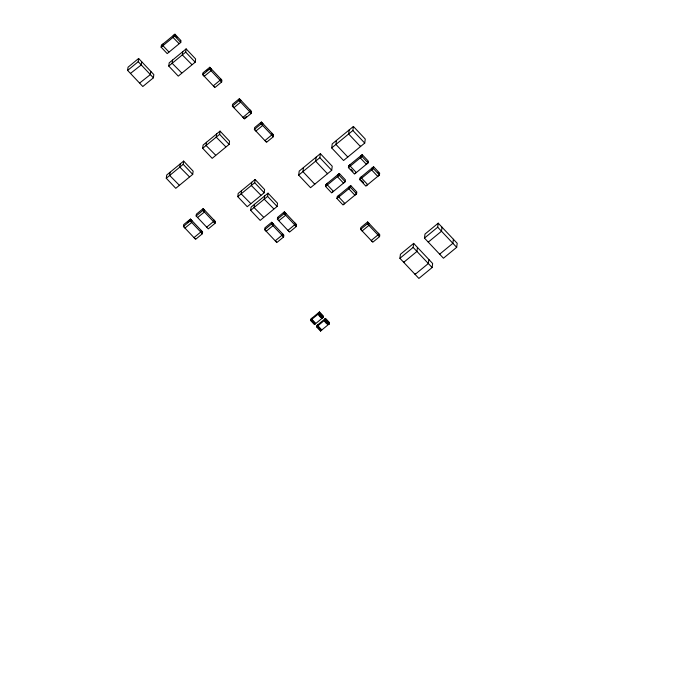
<?xml version="1.0" encoding="UTF-8"?>
<svg xmlns="http://www.w3.org/2000/svg" width="684" height="684" viewBox="0 0 684 684"><rect width="100%" height="100%" fill="white"/><g stroke="black" fill="none" stroke-linecap="round" stroke-linejoin="round"><path stroke-width="1.03" d="M127.626 70.409L128.053 67.186L138.63 58.473L153.823 74.582L153.396 77.805L142.811 86.517L127.626 70.409L138.211 61.697L138.63 58.473M130.712 73.231L141.246 64.92L141.673 61.697M139.827 82.892L150.36 74.582L150.788 71.358M161.125 47.162L161.364 45.349L174.916 34.2L180.986 40.638L180.747 42.451L167.204 53.608L161.125 47.162L174.677 36.013L174.916 34.2M163.057 43.956L161.766 45.204L161.578 46.615L162.843 45.571L168.922 52.01M168.768 66.066L169.196 62.843L186.125 48.906L195.624 58.969L195.197 62.193L178.259 76.129L168.768 66.066L185.706 52.121L186.125 48.906M173.223 35.594L174.463 34.747L177.165 37.611M174.463 34.747L174.275 36.158L172.984 37.406L179.08 43.648M172.582 60.055L172.154 63.279L181.705 72.94M180.354 42.605L180.542 41.194M182.739 51.693L182.32 54.908L191.862 64.578M166.28 178.25L166.708 175.027L183.637 161.091L193.127 171.154L192.708 174.377L175.771 188.314L166.28 178.25L183.218 164.314L183.637 161.091M170.094 172.24L169.666 175.463L179.217 185.125M180.251 163.878L179.824 167.101L189.374 176.763M202.746 74.676L202.986 72.863L209.757 67.288L221.907 80.165L221.667 81.977L214.896 87.552L202.746 74.676L209.518 69.093L209.757 67.288M203.336 73.462L203.148 74.872L204.268 76.283L211.04 70.709L209.928 69.298L210.108 67.887L211.279 68.896M183.44 226.447L183.68 224.634L190.46 219.06L202.609 231.936L202.37 233.748L195.59 239.332L183.44 226.447L190.22 220.872L190.46 219.06M191.973 220.667L190.81 219.658L190.622 221.069L191.734 222.48L184.962 228.054L183.851 226.643M202.686 148.283L203.114 145.059L220.043 131.114L229.542 141.186L229.114 144.41L212.177 158.346L202.686 148.283L219.624 134.338L220.043 131.114M196.146 215.99L196.385 214.178L203.157 208.603L215.306 221.488L215.067 223.3L208.295 228.875L196.146 215.99L202.917 210.415L203.157 208.603M206.5 142.272L206.072 145.495L215.622 155.157M197.693 217.401L204.439 212.023L203.328 210.612L203.507 209.201L204.678 210.21M220.385 78.557L221.505 79.968L221.317 81.379L220.18 80.165L213.399 85.748L214.545 86.954M201.087 230.328L202.199 231.739L202.011 233.15L200.874 231.944L194.102 237.519L195.239 238.725M216.657 133.91L216.238 137.125L225.78 146.786M206.799 227.062L213.579 221.488L214.716 222.693L214.904 221.283L213.784 219.872M232.363 106.08L232.603 104.267L239.374 98.693L251.524 111.569L251.284 113.382L244.513 118.956L232.363 106.08L239.135 100.497L239.374 98.693M240.888 100.3L239.725 99.291L239.537 100.702L240.657 102.113L233.877 107.687L232.765 106.276M237.767 196.641L238.194 193.418L255.123 179.482L264.623 189.545L264.195 192.768L247.257 206.705L237.767 196.641L254.704 182.705L255.123 179.482M250.002 109.962L251.113 111.372L250.934 112.783L249.788 111.569L242.991 117.349L244.154 118.358L246.42 116.494M241.58 190.631L241.153 193.854L250.703 203.516M254.38 129.43L254.619 127.617L261.399 122.043L273.549 134.928L273.309 136.74L266.529 142.315L254.38 129.43L261.16 123.855L261.399 122.043M251.738 182.269L251.319 185.492L260.861 195.154M250.677 210.33L251.105 207.107L268.034 193.17L277.524 203.233L277.106 206.457L260.168 220.393L250.677 210.33L267.615 196.393L268.034 193.17M262.913 123.65L261.75 122.641L261.562 124.052L262.673 125.463L255.901 131.037L254.79 129.627M254.491 204.319L254.063 207.543L263.614 217.204M272.027 133.312L273.138 134.722L272.95 136.133L271.813 134.928L265.041 140.502L266.179 141.708M264.648 195.957L264.221 199.181L273.771 208.842M264.682 229.662L264.922 227.849L271.693 222.266L283.843 235.151L283.603 236.963L276.832 242.538L264.682 229.662L271.454 224.078L271.693 222.266M273.215 223.882L272.044 222.873L271.864 224.284L272.976 225.694L266.204 231.269L265.084 229.858M277.379 219.205L277.618 217.392L284.39 211.818L296.548 224.703L296.309 226.507L289.529 232.09L277.379 219.205L284.159 213.63L284.39 211.818M277.789 219.402L277.978 217.991M278.927 220.616L285.673 215.238L284.561 213.827L284.749 212.416L285.912 213.425M282.321 233.543L283.441 234.954L283.253 236.365L282.116 235.151L275.336 240.725L276.481 241.939M298.677 175.113L299.207 171.085L320.377 153.661L332.236 166.238L331.706 170.265L310.545 187.69L298.677 175.113L319.847 157.688L320.377 153.661M295.026 223.087L296.138 224.497L295.95 225.908L294.813 224.703L288.041 230.277L289.178 231.483M303.439 167.597L302.909 171.624L314.777 184.21L314.845 183.705M316.145 157.14L315.615 161.167L327.474 173.753L327.542 173.249M325.558 186.433L325.798 184.62L339.341 173.471L345.42 179.909L345.181 181.722L331.629 192.879L325.558 186.433L339.102 175.284L339.341 173.471M331.697 147.924L332.227 143.897L353.397 126.472L365.265 139.057L364.734 143.084L343.565 160.509L331.697 147.924L352.867 130.499L353.397 126.472M327.491 183.227L326.191 184.475L326.003 185.886L327.277 184.842L333.347 191.281L332.082 192.324M310.51 320.394L310.673 319.223L319.479 311.972L323.421 316.153L323.267 317.333L314.46 324.584L310.51 320.394L319.317 313.152L319.479 311.972M310.81 320.044L311.63 319.36L315.581 323.549L314.76 324.225L310.81 320.044L311.767 318.317M311.63 319.36L315.581 323.549M336.46 140.417L335.929 144.444L347.797 157.021L347.865 156.516M316.589 326.841L316.743 325.661L325.55 318.411L329.5 322.6L329.346 323.78L320.539 331.022L316.589 326.841L325.396 319.59L325.55 318.411M319.06 313.246C316.35 313.725 322.292 319.992 323.01 317.427L319.06 313.246L319.18 312.332L323.13 316.512M318.376 312.879L319.18 312.332M316.88 326.482L317.709 325.798L321.66 329.987L320.83 330.671L316.88 326.482L317.846 324.755M317.709 325.798L321.66 329.987M337.648 174.865L338.888 174.018L338.708 175.429L337.409 176.677L343.488 183.115L344.779 181.876M336.947 198.514L337.186 196.701L350.73 185.552L356.809 191.99L356.569 193.803L343.017 204.952L336.947 198.514L350.49 187.365L350.73 185.552M320.539 331.022L320.693 329.85M320.83 330.671L320.95 329.756M338.879 195.308L337.58 196.556L337.4 197.967L338.666 196.915L344.745 203.362L343.471 204.405M349.165 129.96L348.635 133.987L360.494 146.564L360.562 146.068M324.447 319.317L325.259 318.77L325.139 319.684C322.429 320.172 328.371 326.43 329.089 323.874L329.209 322.959M348.412 167.614L348.652 165.802L362.204 154.652L368.274 161.091L368.035 162.903L354.492 174.061L348.412 167.614L361.964 156.465L362.204 154.652M350.345 164.408L349.054 165.656L348.866 167.067L350.14 166.024L356.21 172.462L354.945 173.505M349.037 186.946L350.285 186.099L350.097 187.51L348.797 188.758L354.876 195.197L356.176 193.948L356.355 192.537M360.511 156.046L361.75 155.2L361.571 156.61L360.271 157.859L366.342 164.297L367.641 163.057L367.83 161.646M359.81 179.695L360.049 177.883L373.592 166.734L379.671 173.172L379.432 174.984L365.88 186.133L359.81 179.695L373.353 168.546L373.592 166.734M361.742 176.489L360.442 177.737L360.254 179.148L361.528 178.096L367.599 184.543L366.333 185.586M360.639 229.337L360.878 227.524L367.65 221.949L379.8 234.834L379.56 236.647L372.789 242.221L360.639 229.337L367.411 223.762L367.65 221.949M371.899 168.127L373.139 167.281L372.96 168.692L371.66 169.94L377.739 176.378L379.03 175.13M369.163 223.557L368.001 222.556L367.812 223.967L368.924 225.369L362.152 230.953L361.041 229.542M378.278 233.227L379.389 234.629L379.21 236.04L378.064 234.834L371.292 240.409L372.429 241.614M399.909 258.304L400.439 254.277L413.666 243.384L432.656 263.511L432.126 267.538L418.89 278.431L399.909 258.304L413.136 247.411L413.666 243.384M403.774 261.827L403.705 262.331L416.932 251.438L417.462 247.411M415.162 273.899L415.094 274.404L428.329 263.52L428.859 259.493M424.465 238.092L424.995 234.065L438.222 223.172L457.203 243.299L456.673 247.326L443.446 258.219L424.465 238.092L437.692 227.199L438.222 223.172M428.329 241.614L428.261 242.119L441.488 231.226L442.018 227.199M439.718 253.687L439.65 254.191L452.876 243.299L453.406 239.28M206.346 70.982L207.85 69.751M187.801 222.138L190.058 220.282M352.867 130.499L364.734 143.084M437.692 227.199L456.673 247.326M377.867 172.291L379.218 173.719M361.964 156.465L368.035 162.903M373.353 168.546L379.432 174.984M350.892 169.213L352.918 171.359M361.605 180.576L363.632 182.722M413.136 247.411L432.126 267.538M339.102 175.284L345.181 181.722M350.49 187.365L356.569 193.803M319.847 157.688L331.706 170.265M367.411 223.762L379.56 236.647M209.518 69.093L221.667 81.977M239.135 100.497L251.284 113.382M261.16 123.855L273.309 136.74M174.677 36.013L180.747 42.451M185.706 52.121L195.197 62.193M219.624 134.338L229.114 144.41M284.159 213.63L296.309 226.507M254.704 182.705L264.195 192.768M267.615 196.393L277.106 206.457M138.211 61.697L153.396 77.805M271.454 224.078L283.603 236.963M183.218 164.314L192.708 174.377M319.317 313.152L323.267 317.333M325.396 319.59L329.346 323.78M325.139 319.684L329.089 323.874M318.24 313.922L322.19 318.111M324.31 320.368L328.26 324.549M202.917 210.415L215.067 223.3M190.22 220.872L202.37 233.748"/></g></svg>
